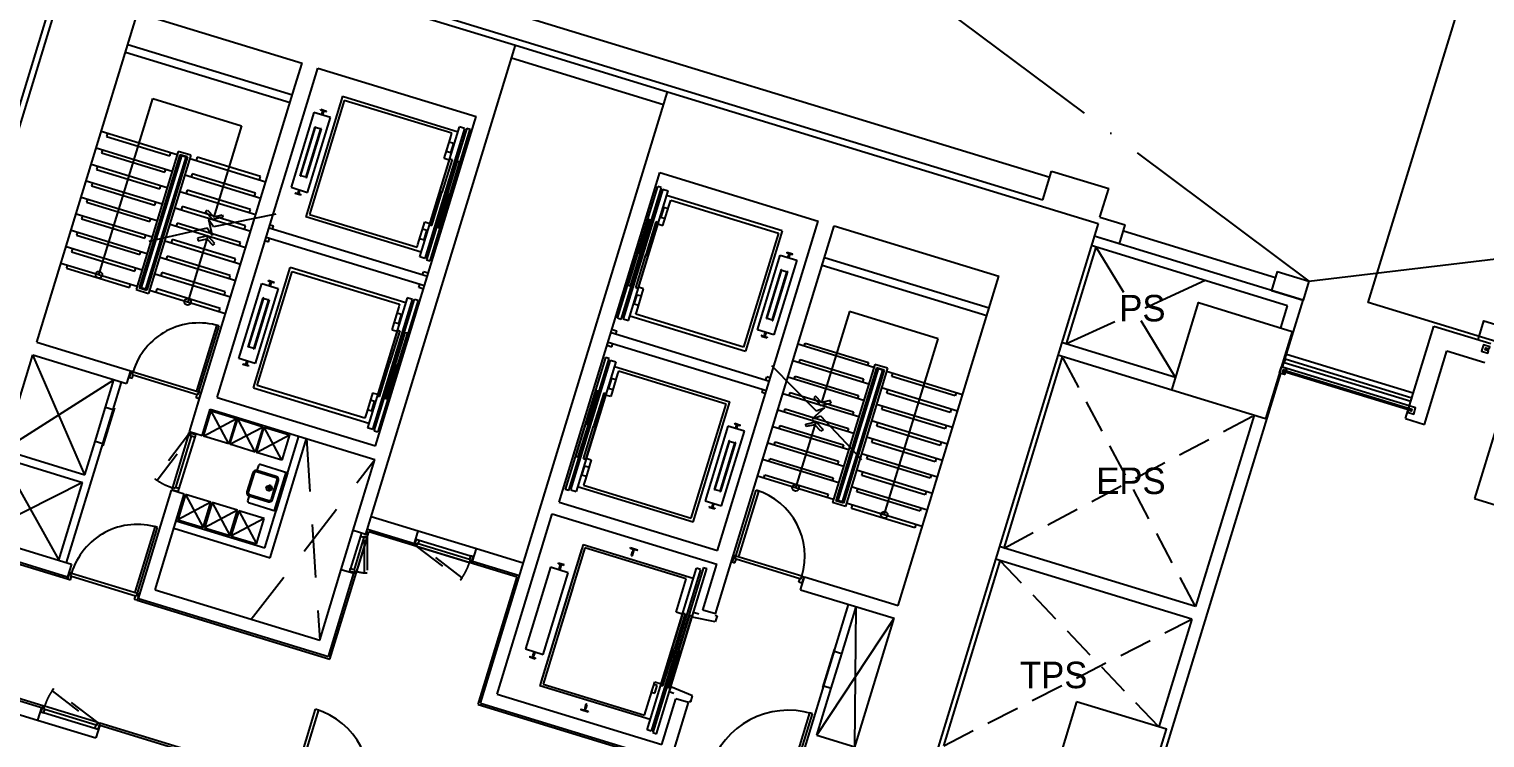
# Model space of a CAD drawing. Header units: millimetres. Extents: x -7448 to 427567, y 91657 to 341328.
# Drawn here: x 336773 to 358755, y 224322 to 235021 of the extents above; entities that cross this region are included whole.
import ezdxf
from ezdxf.enums import TextEntityAlignment as Align

# ---------------------------------------------------------------- set-up
doc = ezdxf.new("R2010")
doc.units = ezdxf.units.MM
doc.header["$LTSCALE"] = 500
doc.header["$MEASUREMENT"] = 0
for name, pattern in [('CEN-1', [24, 20, -2, 0, -2]), ('HID', [2.6, 1.6, -1]), ('HIDDEN', [2, 1, -1]), ('HOON1', [3, 2, -1])]:
    doc.linetypes.add(name, pattern=pattern)
doc.layers.add('e-plan', color=9, linetype='CONTINUOUS')
doc.styles.add('돋움', font='Dotum.ttf')

# ---------------------------------------------------------------- blocks, each defined once
blk = doc.blocks.new('2F 코어')
at = {"layer": 'e-plan'}
for p, q in [((-80321, -30755), (-77500, -21527)), ((-77500, -21527), (-70997, -23515)), ((-78224, -27998), (-76703, -23025)), ((-76703, -23025), (-74217, -23785)), ((-76849, -23503), (-74363, -24263)), ((-73253, -30893), (-70997, -23515)), ((-76884, -23618), (-74398, -24378)), ((-74320, -24123), (-74217, -23785)), ((-74084, -24206), (-73978, -23858)), ((-73978, -23858), (-71587, -24589)), ((-75796, -28949), (-74320, -24123)), ((-77284, -26978), (-76471, -24319)), ((-76471, -24319), (-75133, -24729)), ((-75498, -28831), (-74084, -24206)), ((-73607, -24285), (-74163, -26102)), ((-73580, -24346), (-74106, -26067)), ((-73607, -24285), (-71863, -24819)), ((-71954, -24843), (-73580, -24346)), ((-71523, -33445), (-68702, -24216)), ((-68702, -24216), (-62199, -26205)), ((-74038, -24530), (-74383, -25659)), ((-74134, -25735), (-73789, -24606)), ((-73789, -24606), (-74038, -24530)), ((-73937, -24492), (-73935, -24486)), ((-73850, -24512), (-73935, -24486)), ((-73903, -24507), (-73935, -24495)), ((-73918, -24555), (-73909, -24526)), ((-73917, -24557), (-73918, -24555)), ((-73904, -24561), (-73917, -24557)), ((-73909, -24526), (-73905, -24523)), ((-73905, -24523), (-73901, -24511)), ((-73904, -24561), (-73903, -24560)), ((-73903, -24507), (-73901, -24511)), ((-73903, -24560), (-73894, -24530)), ((-73896, -24526), (-73892, -24514)), ((-73894, -24530), (-73896, -24526)), ((-73888, -24512), (-73892, -24514)), ((-73854, -24519), (-73888, -24512)), ((-73851, -24518), (-73850, -24512)), ((-73107, -29562), (-71587, -24589)), ((-77250, -24813), (-76102, -25164)), ((-75133, -24729), (-75552, -26102)), ((-74247, -25489), (-74020, -24747)), ((-74240, -25491), (-74013, -24749)), ((-74159, -25516), (-73932, -24774)), ((-74152, -25518), (-73925, -24776)), ((-74013, -24749), (-74020, -24747)), ((-73935, -24781), (-74015, -24757)), ((-73925, -24776), (-73932, -24774)), ((-72440, -26707), (-71841, -24747)), ((-71763, -24771), (-72362, -26731)), ((-71730, -24765), (-72338, -26754)), ((-72285, -26770), (-71677, -24781)), ((-71763, -24771), (-71841, -24747)), ((-71730, -24765), (-71677, -24781)), ((-77154, -24843), (-77169, -24890)), ((-77169, -24890), (-76213, -25183)), ((-72071, -25225), (-71982, -24934)), ((-71994, -24974), (-71930, -24994)), ((-71982, -24934), (-71954, -24843)), ((-71930, -24994), (-71974, -25137)), ((-77326, -25062), (-76178, -25413)), ((-77230, -25091), (-77245, -25139)), ((-77245, -25139), (-76289, -25431)), ((-76088, -25116), (-76725, -27201)), ((-76061, -25166), (-76675, -27175)), ((-76040, -25183), (-76648, -27172)), ((-75973, -25204), (-76581, -27193)), ((-75946, -25201), (-76560, -27210)), ((-75896, -25175), (-76534, -27260)), ((-76213, -25183), (-76198, -25135)), ((-75896, -25175), (-76088, -25116)), ((-76040, -25183), (-76064, -25176)), ((-75946, -25201), (-76061, -25166)), ((-75973, -25204), (-76040, -25183)), ((-75949, -25211), (-75973, -25204)), ((-75911, -25223), (-74764, -25574)), ((-75801, -25204), (-75815, -25252)), ((-74845, -25496), (-75801, -25204)), ((-72136, -25728), (-71984, -25231)), ((-71953, -25241), (-72105, -25737)), ((-71995, -25249), (-72071, -25225)), ((-71974, -25137), (-72038, -25118)), ((-72021, -25763), (-71869, -25266)), ((-71839, -25276), (-71990, -25772)), ((-71984, -25231), (-71953, -25241)), ((-71869, -25266), (-71839, -25276)), ((-77402, -25311), (-76254, -25661)), ((-77306, -25340), (-77321, -25388)), ((-77321, -25388), (-76365, -25680)), ((-76289, -25431), (-76274, -25384)), ((-76140, -25425), (-76116, -25432)), ((-76049, -25452), (-76025, -25460)), ((-75987, -25471), (-74840, -25822)), ((-75877, -25453), (-75891, -25501)), ((-74921, -25745), (-75877, -25453)), ((-74859, -25544), (-74845, -25496)), ((-74240, -25491), (-74247, -25489)), ((-74157, -25508), (-74237, -25483)), ((-70334, -30410), (-68814, -25437)), ((-68814, -25437), (-66423, -26168)), ((-77478, -25559), (-76330, -25910)), ((-77382, -25588), (-77397, -25636)), ((-77397, -25636), (-76441, -25929)), ((-76365, -25680), (-76350, -25632)), ((-76216, -25673), (-76192, -25680)), ((-76125, -25701), (-76101, -25708)), ((-75953, -25701), (-75967, -25749)), ((-74997, -25994), (-75953, -25701)), ((-74383, -25659), (-74134, -25735)), ((-74269, -25705), (-74278, -25734)), ((-74268, -25704), (-74269, -25705)), ((-74255, -25708), (-74268, -25704)), ((-74254, -25709), (-74263, -25739)), ((-74255, -25708), (-74254, -25709)), ((-74152, -25518), (-74159, -25516)), ((-69455, -27636), (-68846, -25647)), ((-68794, -25663), (-69402, -27652)), ((-68769, -25686), (-69369, -27646)), ((-69290, -27670), (-68691, -25710)), ((-68794, -25663), (-68846, -25647)), ((-68769, -25686), (-68691, -25710)), ((-77554, -25808), (-76406, -26159)), ((-77458, -25837), (-77473, -25885)), ((-77473, -25885), (-76517, -26177)), ((-76441, -25929), (-76426, -25881)), ((-76292, -25922), (-76268, -25929)), ((-76063, -25720), (-74916, -26071)), ((-74935, -25793), (-74921, -25745)), ((-74320, -25747), (-74322, -25752)), ((-74237, -25778), (-74322, -25752)), ((-74284, -25753), (-74317, -25745)), ((-74284, -25753), (-74280, -25751)), ((-74276, -25738), (-74280, -25751)), ((-74278, -25734), (-74276, -25738)), ((-74267, -25741), (-74271, -25753)), ((-74269, -25757), (-74271, -25753)), ((-74237, -25770), (-74269, -25757)), ((-74263, -25739), (-74267, -25741)), ((-74235, -25773), (-74237, -25778)), ((-72136, -25729), (-72288, -26226)), ((-72257, -26235), (-72106, -25739)), ((-72022, -25765), (-72173, -26261)), ((-72143, -26270), (-71991, -25774)), ((-72105, -25737), (-72136, -25728)), ((-72106, -25739), (-72136, -25729)), ((-71991, -25774), (-72022, -25765)), ((-71990, -25772), (-72021, -25763)), ((-66969, -26315), (-68713, -25782)), ((-68679, -25944), (-68651, -25853)), ((-68651, -25853), (-67025, -26350)), ((-77630, -26057), (-76482, -26407)), ((-77534, -26086), (-77549, -26134)), ((-77549, -26134), (-76593, -26426)), ((-76517, -26177), (-76502, -26130)), ((-76201, -25950), (-76177, -25957)), ((-76139, -25969), (-74992, -26319)), ((-76029, -25950), (-76044, -25998)), ((-75073, -26242), (-76029, -25950)), ((-75676, -26029), (-75644, -26004)), ((-75565, -26144), (-75676, -26029)), ((-75644, -26004), (-75552, -26102)), ((-75553, -26253), (-75630, -26143)), ((-75630, -26143), (-75574, -26386)), ((-75413, -26110), (-75565, -26144)), ((-74615, -26062), (-75553, -26253)), ((-75552, -26102), (-75422, -26072)), ((-75422, -26072), (-75413, -26110)), ((-75011, -26042), (-74997, -25994)), ((-72419, -26636), (-74163, -26102)), ((-74106, -26067), (-72480, -26564)), ((-68989, -26147), (-69141, -26643)), ((-69110, -26653), (-68958, -26156)), ((-68958, -26156), (-68989, -26147)), ((-68755, -25965), (-68799, -26108)), ((-68799, -26108), (-68735, -26128)), ((-68768, -26235), (-68679, -25944)), ((-68691, -25984), (-68755, -25965)), ((-77706, -26305), (-76558, -26656)), ((-77610, -26334), (-77625, -26382)), ((-75651, -26276), (-76532, -26479)), ((-76368, -26170), (-76344, -26178)), ((-76277, -26198), (-76253, -26206)), ((-76215, -26217), (-75068, -26568)), ((-76105, -26199), (-76120, -26246)), ((-75149, -26491), (-76105, -26199)), ((-75574, -26386), (-75651, -26276)), ((-75087, -26290), (-75073, -26242)), ((-72325, -27004), (-74716, -26273)), ((-74701, -26225), (-74648, -26241)), ((-74663, -26289), (-74648, -26241)), ((-72468, -26524), (-72363, -26182)), ((-72332, -26309), (-72396, -26289)), ((-72376, -26452), (-72332, -26309)), ((-72363, -26182), (-72287, -26205)), ((-72288, -26226), (-72257, -26235)), ((-72173, -26261), (-72143, -26270)), ((-68874, -26182), (-69026, -26678)), ((-68995, -26688), (-68843, -26191)), ((-68843, -26191), (-68874, -26182)), ((-68845, -26212), (-68768, -26235)), ((-67943, -31141), (-66423, -26168)), ((-67763, -31405), (-66184, -26241)), ((-67025, -26350), (-67552, -28071)), ((-66969, -26315), (-67524, -28132)), ((-66184, -26241), (-63697, -27001)), ((-62199, -26205), (-65020, -35433)), ((-77782, -26554), (-76634, -26905)), ((-77686, -26583), (-77701, -26631)), ((-77625, -26382), (-76669, -26675)), ((-76593, -26426), (-76578, -26378)), ((-76444, -26419), (-76420, -26426)), ((-76353, -26447), (-76329, -26454)), ((-76291, -26466), (-75144, -26817)), ((-76181, -26447), (-76196, -26495)), ((-75225, -26740), (-76181, -26447)), ((-75641, -26393), (-75945, -27387)), ((-75641, -26393), (-75797, -26426)), ((-75797, -26426), (-75785, -26465)), ((-75785, -26465), (-75654, -26435)), ((-75654, -26435), (-75563, -26533)), ((-75535, -26506), (-75641, -26393)), ((-75563, -26533), (-75535, -26506)), ((-75163, -26539), (-75149, -26491)), ((-74774, -26464), (-74722, -26480)), ((-72369, -27147), (-74760, -26416)), ((-74722, -26480), (-74707, -26433)), ((-72480, -26564), (-72468, -26524)), ((-72440, -26433), (-72376, -26452)), ((-77858, -26802), (-76710, -27153)), ((-77701, -26631), (-76745, -26923)), ((-76669, -26675), (-76654, -26627)), ((-76520, -26668), (-76496, -26675)), ((-76429, -26695), (-76405, -26703)), ((-76367, -26714), (-75220, -27065)), ((-76257, -26696), (-76272, -26744)), ((-75301, -26988), (-76257, -26696)), ((-75239, -26787), (-75225, -26740)), ((-72362, -26731), (-72440, -26707)), ((-72338, -26754), (-72285, -26770)), ((-69293, -27141), (-69141, -26645)), ((-69111, -26655), (-69262, -27151)), ((-69178, -27177), (-69026, -26680)), ((-68996, -26690), (-69148, -27186)), ((-69141, -26643), (-69110, -26653)), ((-69141, -26645), (-69111, -26655)), ((-69026, -26678), (-68995, -26688)), ((-69026, -26680), (-68996, -26690)), ((-67342, -27811), (-66997, -26683)), ((-66749, -26759), (-67094, -27887)), ((-66997, -26683), (-66749, -26759)), ((-66896, -26644), (-66895, -26639)), ((-66895, -26639), (-66810, -26665)), ((-66895, -26647), (-66863, -26660)), ((-66878, -26708), (-66868, -26678)), ((-66877, -26709), (-66878, -26708)), ((-66877, -26709), (-66863, -26713)), ((-66868, -26678), (-66864, -26676)), ((-66864, -26676), (-66861, -26664)), ((-66863, -26660), (-66861, -26664)), ((-66863, -26713), (-66862, -26712)), ((-66862, -26712), (-66853, -26683)), ((-66855, -26679), (-66852, -26667)), ((-66853, -26683), (-66855, -26679)), ((-66848, -26664), (-66852, -26667)), ((-66848, -26664), (-66814, -26672)), ((-66811, -26670), (-66810, -26665)), ((-66330, -26719), (-63844, -27479)), ((-77762, -26832), (-77777, -26880)), ((-77777, -26880), (-76821, -27172)), ((-76745, -26923), (-76730, -26875)), ((-76596, -26916), (-76572, -26924)), ((-76505, -26944), (-76481, -26951)), ((-76443, -26963), (-75296, -27314)), ((-76333, -26945), (-76348, -26992)), ((-75377, -27237), (-76333, -26945)), ((-75315, -27036), (-75301, -26988)), ((-74952, -28684), (-74397, -26867)), ((-74896, -28649), (-74369, -26928)), ((-72652, -27401), (-74397, -26867)), ((-74369, -26928), (-72744, -27425)), ((-72397, -26982), (-72382, -26934)), ((-72311, -26956), (-72382, -26934)), ((-67207, -27641), (-66980, -26899)), ((-67199, -27644), (-66972, -26901)), ((-67119, -27668), (-66892, -26926)), ((-67111, -27670), (-66884, -26928)), ((-66980, -26899), (-66972, -26901)), ((-66975, -26909), (-66894, -26934)), ((-66892, -26926), (-66884, -26928)), ((-66365, -26834), (-63879, -27594)), ((-65218, -31974), (-63697, -27001)), ((-76821, -27172), (-76806, -27124)), ((-76725, -27201), (-76534, -27260)), ((-76675, -27175), (-76560, -27210)), ((-76672, -27165), (-76648, -27172)), ((-76648, -27172), (-76581, -27193)), ((-76581, -27193), (-76557, -27200)), ((-76519, -27212), (-75372, -27563)), ((-76409, -27193), (-76424, -27241)), ((-75453, -27486), (-76409, -27193)), ((-75391, -27285), (-75377, -27237)), ((-75172, -28241), (-74827, -27112)), ((-74579, -27188), (-74924, -28317)), ((-74827, -27112), (-74579, -27188)), ((-74726, -27074), (-74724, -27068)), ((-74639, -27094), (-74724, -27068)), ((-74693, -27089), (-74724, -27077)), ((-74707, -27137), (-74698, -27108)), ((-74707, -27139), (-74707, -27137)), ((-74693, -27143), (-74707, -27139)), ((-74698, -27108), (-74694, -27105)), ((-74694, -27105), (-74690, -27093)), ((-74693, -27089), (-74690, -27093)), ((-74693, -27143), (-74692, -27142)), ((-74692, -27142), (-74683, -27112)), ((-74685, -27108), (-74681, -27096)), ((-74683, -27112), (-74685, -27108)), ((-74677, -27094), (-74681, -27096)), ((-74644, -27101), (-74677, -27094)), ((-74641, -27100), (-74639, -27094)), ((-72455, -27173), (-72441, -27125)), ((-72384, -27195), (-72455, -27173)), ((-69262, -27151), (-69293, -27141)), ((-69148, -27186), (-69178, -27177)), ((-69165, -27534), (-69060, -27192)), ((-69060, -27192), (-69137, -27168)), ((-74810, -27329), (-75037, -28071)), ((-74802, -27331), (-75029, -28073)), ((-74722, -27356), (-74949, -28098)), ((-74714, -27358), (-74941, -28100)), ((-74802, -27331), (-74810, -27329)), ((-74724, -27363), (-74804, -27339)), ((-74714, -27358), (-74722, -27356)), ((-72631, -27329), (-73230, -29289)), ((-73151, -29313), (-72552, -27353)), ((-73127, -29336), (-72519, -27347)), ((-72466, -27363), (-73075, -29352)), ((-72756, -27465), (-72861, -27808)), ((-72744, -27425), (-72756, -27465)), ((-72552, -27353), (-72631, -27329)), ((-72519, -27347), (-72466, -27363)), ((-69201, -27423), (-69157, -27280)), ((-69137, -27443), (-69201, -27423)), ((-69157, -27280), (-69093, -27299)), ((-75467, -27533), (-75453, -27486)), ((-72784, -27556), (-72720, -27576)), ((-72720, -27576), (-72764, -27720)), ((-69402, -27652), (-69455, -27636)), ((-69369, -27646), (-69290, -27670)), ((-69268, -27599), (-67524, -28132)), ((-69177, -27574), (-69165, -27534)), ((-67552, -28071), (-69177, -27574)), ((-67207, -27641), (-67199, -27644)), ((-67197, -27636), (-67117, -27660)), ((-67119, -27668), (-67111, -27670)), ((-65952, -27535), (-66372, -28908)), ((-64613, -27945), (-65952, -27535)), ((-75512, -27750), (-75808, -28715)), ((-75775, -28746), (-75471, -27752)), ((-75510, -27740), (-75512, -27750)), ((-75471, -27752), (-75510, -27740)), ((-72925, -28310), (-72773, -27813)), ((-72743, -27823), (-72895, -28319)), ((-72861, -27808), (-72784, -27831)), ((-72764, -27720), (-72828, -27700)), ((-72810, -28345), (-72659, -27848)), ((-72628, -27858), (-72780, -28354)), ((-72773, -27813), (-72743, -27823)), ((-72659, -27848), (-72628, -27858)), ((-69552, -27852), (-67161, -28583)), ((-69537, -27804), (-69466, -27826)), ((-69480, -27874), (-69466, -27826)), ((-67094, -27887), (-67342, -27811)), ((-67280, -27899), (-67282, -27905)), ((-67282, -27905), (-67197, -27931)), ((-67277, -27898), (-67244, -27905)), ((-67244, -27905), (-67240, -27903)), ((-67236, -27891), (-67240, -27903)), ((-67229, -27857), (-67238, -27887)), ((-67238, -27887), (-67236, -27891)), ((-67227, -27894), (-67231, -27906)), ((-67228, -27910), (-67231, -27906)), ((-67228, -27857), (-67229, -27857)), ((-67228, -27857), (-67214, -27861)), ((-67228, -27910), (-67196, -27922)), ((-67223, -27892), (-67227, -27894)), ((-67214, -27862), (-67223, -27892)), ((-67214, -27861), (-67214, -27862)), ((-78224, -27998), (-76808, -28431)), ((-75029, -28073), (-75037, -28071)), ((-74946, -28090), (-75027, -28065)), ((-74941, -28100), (-74949, -28098)), ((-69610, -28043), (-69539, -28065)), ((-69596, -27995), (-67205, -28726)), ((-69539, -28065), (-69524, -28017)), ((-67195, -27925), (-67197, -27931)), ((-65583, -28380), (-66731, -28029)), ((-66635, -28059), (-66620, -28011)), ((-66620, -28011), (-65664, -28303)), ((-65426, -30603), (-64613, -27945)), ((-79115, -30915), (-78282, -28189)), ((-77496, -29998), (-78282, -28189)), ((-78282, -28189), (-76867, -28622)), ((-74924, -28317), (-75172, -28241)), ((-75110, -28329), (-75111, -28334)), ((-75026, -28360), (-75111, -28334)), ((-75073, -28335), (-75107, -28327)), ((-75073, -28335), (-75069, -28333)), ((-75066, -28320), (-75069, -28333)), ((-75059, -28287), (-75068, -28316)), ((-75068, -28316), (-75066, -28320)), ((-75057, -28323), (-75060, -28335)), ((-75058, -28339), (-75060, -28335)), ((-75057, -28286), (-75059, -28287)), ((-75026, -28352), (-75058, -28339)), ((-75044, -28290), (-75057, -28286)), ((-75052, -28321), (-75057, -28323)), ((-75043, -28291), (-75052, -28321)), ((-75044, -28290), (-75043, -28291)), ((-75025, -28355), (-75026, -28360)), ((-72926, -28311), (-73077, -28808)), ((-73047, -28817), (-72895, -28321)), ((-72811, -28347), (-72963, -28843)), ((-72932, -28852), (-72780, -28356)), ((-72895, -28321), (-72926, -28311)), ((-72895, -28319), (-72925, -28310)), ((-72780, -28356), (-72811, -28347)), ((-72780, -28354), (-72810, -28345)), ((-69636, -28229), (-70244, -30218)), ((-70191, -30234), (-69583, -28245)), ((-70158, -30228), (-69559, -28268)), ((-69480, -28292), (-70080, -30252)), ((-69583, -28245), (-69636, -28229)), ((-69559, -28268), (-69480, -28292)), ((-67127, -28351), (-66456, -29035)), ((-65659, -28629), (-66807, -28278)), ((-66711, -28307), (-66696, -28259)), ((-66696, -28259), (-65740, -28552)), ((-65568, -28332), (-66206, -30417)), ((-65664, -28303), (-65679, -28351)), ((-65377, -28391), (-65568, -28332)), ((-78721, -29624), (-77058, -28563)), ((-77185, -28979), (-77058, -28563)), ((-76808, -28431), (-76867, -28622)), ((-76799, -28433), (-76828, -28529)), ((-76828, -28529), (-76785, -28542)), ((-76770, -28442), (-76799, -28433)), ((-76785, -28542), (-76769, -28490)), ((-76783, -28485), (-76770, -28442)), ((-76769, -28490), (-76783, -28485)), ((-76770, -28442), (-75775, -28746)), ((-76769, -28490), (-75803, -28785)), ((-69545, -28547), (-69589, -28690)), ((-69453, -28475), (-69557, -28817)), ((-69481, -28566), (-69545, -28547)), ((-69502, -28364), (-67758, -28897)), ((-69441, -28435), (-69453, -28475)), ((-67815, -28932), (-69441, -28435)), ((-67214, -28567), (-67199, -28519)), ((-67147, -28535), (-67199, -28519)), ((-65735, -28878), (-66883, -28527)), ((-66787, -28556), (-66772, -28508)), ((-66772, -28508), (-65816, -28801)), ((-65542, -28382), (-66156, -30391)), ((-65521, -28399), (-66129, -30388)), ((-65454, -28420), (-66062, -30409)), ((-65427, -28417), (-66041, -30426)), ((-65377, -28391), (-66014, -30476)), ((-65740, -28552), (-65755, -28600)), ((-65521, -28399), (-65545, -28392)), ((-65427, -28417), (-65542, -28382)), ((-65454, -28420), (-65521, -28399)), ((-65430, -28427), (-65454, -28420)), ((-64244, -28790), (-65392, -28439)), ((-65311, -28516), (-65296, -28468)), ((-64354, -28808), (-65311, -28516)), ((-77070, -29014), (-76943, -28598)), ((-75819, -28838), (-75803, -28785)), ((-75808, -28715), (-75814, -28735)), ((-75814, -28735), (-75775, -28746)), ((-75803, -28785), (-75789, -28789)), ((-75789, -28789), (-75775, -28746)), ((-75747, -28755), (-75776, -28851)), ((-75775, -28746), (-75747, -28755)), ((-74952, -28684), (-73208, -29218)), ((-73270, -29146), (-74896, -28649)), ((-73153, -28764), (-73242, -29055)), ((-73076, -28787), (-73153, -28764)), ((-69778, -28729), (-69930, -29225)), ((-69899, -29235), (-69748, -28738)), ((-69663, -28764), (-69815, -29260)), ((-69785, -29270), (-69633, -28773)), ((-69748, -28738), (-69778, -28729)), ((-69633, -28773), (-69663, -28764)), ((-69557, -28817), (-69634, -28794)), ((-69589, -28690), (-69525, -28710)), ((-67272, -28758), (-67258, -28710)), ((-67220, -28774), (-67272, -28758)), ((-65811, -29126), (-66959, -28775)), ((-66863, -28805), (-66848, -28757)), ((-66848, -28757), (-65892, -29049)), ((-65597, -28648), (-65621, -28641)), ((-65506, -28676), (-65530, -28668)), ((-64320, -29038), (-65468, -28687)), ((-65387, -28764), (-65372, -28717)), ((-64430, -29057), (-65387, -28764)), ((-64340, -28760), (-64354, -28808)), ((-77343, -29496), (-77185, -28979)), ((-77237, -29560), (-77062, -28986)), ((-77052, -28989), (-77227, -29562)), ((-77185, -28979), (-77070, -29014)), ((-77062, -28986), (-77052, -28989)), ((-75918, -29351), (-75796, -28949)), ((-75776, -28851), (-75819, -28838)), ((-75727, -29409), (-75604, -29008)), ((-75604, -29008), (-73118, -29768)), ((-75498, -28831), (-73107, -29562)), ((-73230, -29015), (-73166, -29034)), ((-73122, -28891), (-73186, -28871)), ((-73166, -29034), (-73122, -28891)), ((-73077, -28808), (-73047, -28817)), ((-72963, -28843), (-72932, -28852)), ((-68341, -30653), (-67815, -28932)), ((-68314, -30714), (-67758, -28897)), ((-66939, -29053), (-66924, -29005)), ((-66924, -29005), (-65968, -29298)), ((-66330, -28986), (-66513, -29156)), ((-66464, -28811), (-66492, -28837)), ((-66492, -28837), (-66385, -28951)), ((-66372, -28908), (-66464, -28811)), ((-66456, -29035), (-66330, -28986)), ((-66385, -28951), (-66229, -28918)), ((-66241, -28879), (-66372, -28908)), ((-66229, -28918), (-66241, -28879)), ((-65816, -28801), (-65831, -28848)), ((-65673, -28897), (-65697, -28889)), ((-65582, -28924), (-65606, -28917)), ((-64396, -29287), (-65544, -28936)), ((-65463, -29013), (-65448, -28965)), ((-64506, -29305), (-65463, -29013)), ((-64416, -29009), (-64430, -29057)), ((-75708, -29415), (-75591, -29033)), ((-75708, -29415), (-75209, -29150)), ((-75325, -29532), (-75591, -29033)), ((-75591, -29033), (-75209, -29150)), ((-75209, -29150), (-75325, -29532)), ((-75306, -29538), (-75189, -29156)), ((-74924, -29655), (-75189, -29156)), ((-75189, -29156), (-74807, -29272)), ((-73242, -29055), (-73270, -29146)), ((-70082, -29723), (-69931, -29227)), ((-69931, -29227), (-69900, -29237)), ((-69930, -29225), (-69899, -29235)), ((-67686, -29226), (-67684, -29221)), ((-67684, -29221), (-67599, -29247)), ((-67684, -29229), (-67652, -29242)), ((-65887, -29375), (-67035, -29024)), ((-66461, -29199), (-66765, -30194)), ((-66613, -29234), (-66461, -29199)), ((-66604, -29271), (-66613, -29234)), ((-66513, -29156), (-66388, -29108)), ((-66461, -29199), (-66350, -29314)), ((-66388, -29108), (-65771, -29769)), ((-65892, -29049), (-65907, -29097)), ((-65749, -29145), (-65773, -29138)), ((-65658, -29173), (-65682, -29166)), ((-64472, -29536), (-65620, -29185)), ((-65539, -29262), (-65524, -29214)), ((-75930, -29389), (-76176, -30192)), ((-75891, -29417), (-76128, -30191)), ((-75839, -29433), (-76076, -30207)), ((-75930, -29389), (-75921, -29360)), ((-75887, -29402), (-75930, -29389)), ((-75921, -29360), (-75826, -29390)), ((-75727, -29409), (-75918, -29351)), ((-75891, -29417), (-75887, -29402)), ((-75839, -29433), (-75891, -29417)), ((-75834, -29418), (-75839, -29433)), ((-75826, -29390), (-75834, -29418)), ((-75834, -29418), (-75834, -29418)), ((-75325, -29532), (-75708, -29415)), ((-75306, -29538), (-74807, -29272)), ((-74807, -29272), (-74924, -29655)), ((-74905, -29661), (-74788, -29278)), ((-74905, -29661), (-74405, -29395)), ((-74522, -29778), (-74788, -29278)), ((-74788, -29278), (-74405, -29395)), ((-74780, -31100), (-74266, -29417)), ((-74700, -31250), (-74151, -29452)), ((-74405, -29395), (-74522, -29778)), ((-73151, -29313), (-73230, -29289)), ((-73127, -29336), (-73075, -29352)), ((-69900, -29237), (-70052, -29733)), ((-69968, -29759), (-69816, -29262)), ((-69785, -29272), (-69937, -29768)), ((-69816, -29262), (-69785, -29272)), ((-69815, -29260), (-69785, -29270)), ((-67787, -29265), (-68132, -30393)), ((-67883, -30469), (-67538, -29341)), ((-67538, -29341), (-67787, -29265)), ((-67667, -29290), (-67658, -29260)), ((-67666, -29291), (-67667, -29290)), ((-67666, -29291), (-67653, -29295)), ((-67658, -29260), (-67654, -29258)), ((-67654, -29258), (-67650, -29246)), ((-67653, -29295), (-67652, -29294)), ((-67652, -29242), (-67650, -29246)), ((-67652, -29294), (-67643, -29265)), ((-67645, -29261), (-67641, -29249)), ((-67643, -29265), (-67645, -29261)), ((-67637, -29246), (-67641, -29249)), ((-67637, -29246), (-67604, -29254)), ((-67601, -29252), (-67599, -29247)), ((-65963, -29623), (-67111, -29273)), ((-67015, -29302), (-67000, -29254)), ((-67000, -29254), (-66044, -29546)), ((-66474, -29242), (-66604, -29271)), ((-66382, -29339), (-66474, -29242)), ((-66350, -29314), (-66382, -29339)), ((-65968, -29298), (-65983, -29346)), ((-65825, -29394), (-65849, -29387)), ((-65734, -29422), (-65758, -29414)), ((-64548, -29784), (-65696, -29433)), ((-64582, -29554), (-65539, -29262)), ((-64492, -29258), (-64506, -29305)), ((-78721, -29624), (-77496, -29998)), ((-77776, -31324), (-77228, -29531)), ((-77496, -29998), (-77343, -29496)), ((-77228, -29531), (-77343, -29496)), ((-77227, -29562), (-77237, -29560)), ((-74924, -29655), (-75306, -29538)), ((-74522, -29778), (-74905, -29661)), ((-67769, -29481), (-67996, -30223)), ((-67762, -29483), (-67989, -30226)), ((-67681, -29508), (-67908, -30250)), ((-67674, -29510), (-67901, -30252)), ((-67769, -29481), (-67762, -29483)), ((-67764, -29491), (-67684, -29516)), ((-67681, -29508), (-67674, -29510)), ((-66039, -29872), (-67187, -29521)), ((-67091, -29551), (-67076, -29503)), ((-67076, -29503), (-66120, -29795)), ((-66044, -29546), (-66059, -29594)), ((-65901, -29642), (-65925, -29635)), ((-65810, -29670), (-65834, -29663)), ((-65615, -29510), (-65600, -29463)), ((-64658, -29803), (-65615, -29510)), ((-64568, -29506), (-64582, -29554)), ((-78756, -29738), (-77891, -31289)), ((-78756, -29738), (-77532, -30113)), ((-74876, -29858), (-74899, -29934)), ((-74435, -29972), (-74851, -29845)), ((-73444, -30834), (-73118, -29768)), ((-70052, -29733), (-70082, -29723)), ((-69991, -30005), (-69947, -29862)), ((-69937, -29768), (-69968, -29759)), ((-69947, -29862), (-69883, -29881)), ((-69850, -29774), (-69939, -30065)), ((-69926, -29750), (-69850, -29774)), ((-66115, -30121), (-67263, -29770)), ((-67167, -29799), (-67152, -29751)), ((-67152, -29751), (-66196, -30044)), ((-66120, -29795), (-66135, -29843)), ((-65977, -29891), (-66001, -29884)), ((-64624, -30033), (-65772, -29682)), ((-65691, -29759), (-65676, -29711)), ((-64735, -30051), (-65691, -29759)), ((-64644, -29755), (-64658, -29803)), ((-77532, -30113), (-79115, -30915)), ((-77891, -31289), (-77532, -30113)), ((-74962, -29968), (-75050, -30254)), ((-74943, -29973), (-75030, -30260)), ((-74614, -30043), (-74905, -29953)), ((-74608, -30023), (-74899, -29934)), ((-74464, -29963), (-74639, -30537)), ((-74638, -30224), (-74594, -30080)), ((-74618, -30229), (-74575, -30086)), ((-74611, -30546), (-74435, -29972)), ((-69927, -30025), (-69991, -30005)), ((-69939, -30065), (-69967, -30156)), ((-66191, -30369), (-67339, -30019)), ((-67243, -30048), (-67228, -30000)), ((-67228, -30000), (-66272, -30292)), ((-66196, -30044), (-66211, -30092)), ((-65886, -29919), (-65910, -29912)), ((-64700, -30281), (-65848, -29931)), ((-65767, -30008), (-65752, -29960)), ((-64811, -30300), (-65767, -30008)), ((-64720, -30004), (-64735, -30051)), ((-76687, -31866), (-76187, -30231)), ((-76438, -31733), (-75996, -30289)), ((-75996, -30289), (-76187, -30231)), ((-76176, -30192), (-76184, -30221)), ((-76184, -30221), (-76089, -30250)), ((-76133, -30206), (-76176, -30192)), ((-76128, -30191), (-76133, -30206)), ((-76076, -30207), (-76128, -30191)), ((-75977, -30295), (-76094, -30678)), ((-76089, -30250), (-76080, -30222)), ((-76080, -30222), (-76076, -30207)), ((-76080, -30222), (-76080, -30222)), ((-75977, -30295), (-75711, -30795)), ((-75594, -30412), (-75977, -30295)), ((-75016, -30317), (-75040, -30393)), ((-75016, -30317), (-74725, -30406)), ((-75011, -30298), (-74719, -30387)), ((-74661, -30216), (-74768, -30184)), ((-74697, -30146), (-74729, -30251)), ((-74681, -30367), (-74638, -30224)), ((-74662, -30373), (-74618, -30229)), ((-70191, -30234), (-70244, -30218)), ((-70158, -30228), (-70080, -30252)), ((-68314, -30714), (-70058, -30181)), ((-69967, -30156), (-68341, -30653)), ((-67996, -30223), (-67989, -30226)), ((-67986, -30218), (-67906, -30242)), ((-67908, -30250), (-67901, -30252)), ((-67666, -31226), (-67362, -30231)), ((-67327, -30252), (-67622, -31218)), ((-67362, -30231), (-67324, -30243)), ((-67324, -30243), (-67327, -30252)), ((-66272, -30292), (-66287, -30340)), ((-66053, -30140), (-66077, -30132)), ((-65962, -30168), (-65986, -30160)), ((-64776, -30530), (-65924, -30179)), ((-65843, -30256), (-65828, -30208)), ((-64887, -30549), (-65843, -30256)), ((-64796, -30252), (-64811, -30300)), ((-75594, -30412), (-76094, -30678)), ((-75711, -30795), (-75594, -30412)), ((-75575, -30418), (-75692, -30800)), ((-75193, -30535), (-75692, -30800)), ((-75575, -30418), (-75310, -30917)), ((-75193, -30535), (-75575, -30418)), ((-75310, -30917), (-75193, -30535)), ((-75174, -30541), (-75291, -30923)), ((-75174, -30541), (-74908, -31040)), ((-74791, -30658), (-75174, -30541)), ((-75026, -30418), (-74611, -30546)), ((-70334, -30410), (-67943, -31141)), ((-68132, -30393), (-67883, -30469)), ((-68069, -30481), (-68071, -30487)), ((-68071, -30487), (-67986, -30513)), ((-68066, -30480), (-68033, -30487)), ((-68033, -30487), (-68029, -30485)), ((-68025, -30473), (-68029, -30485)), ((-68018, -30439), (-68027, -30469)), ((-68027, -30469), (-68025, -30473)), ((-68016, -30476), (-68020, -30488)), ((-68018, -30492), (-68020, -30488)), ((-68017, -30439), (-68018, -30439)), ((-68018, -30492), (-67986, -30504)), ((-68017, -30439), (-68004, -30443)), ((-68012, -30474), (-68016, -30476)), ((-68003, -30444), (-68012, -30474)), ((-68004, -30443), (-68003, -30444)), ((-67984, -30507), (-67986, -30513)), ((-66014, -30476), (-66206, -30417)), ((-66041, -30426), (-66156, -30391)), ((-66129, -30388), (-66153, -30381)), ((-66062, -30409), (-66129, -30388)), ((-66038, -30416), (-66062, -30409)), ((-64852, -30779), (-66000, -30428)), ((-65919, -30505), (-65904, -30457)), ((-64963, -30797), (-65919, -30505)), ((-64872, -30501), (-64887, -30549)), ((-76119, -30691), (-74780, -31100)), ((-76094, -30678), (-75711, -30795)), ((-74791, -30658), (-75291, -30923)), ((-74908, -31040), (-74791, -30658)), ((-71274, -33312), (-70440, -30587)), ((-70440, -30587), (-67954, -31347)), ((-64948, -30749), (-64963, -30797)), ((-80130, -30813), (-77758, -31539)), ((-80110, -30851), (-77758, -31570)), ((-79115, -30915), (-77700, -31347)), ((-76442, -30791), (-76738, -31757)), ((-76705, -31787), (-76401, -30793)), ((-76439, -30781), (-76442, -30791)), ((-76401, -30793), (-76439, -30781)), ((-76154, -30806), (-74700, -31250)), ((-75692, -30800), (-75310, -30917)), ((-75291, -30923), (-74908, -31040)), ((-73798, -32781), (-73227, -30911)), ((-73625, -31427), (-73444, -30834)), ((-73336, -30925), (-73485, -31413)), ((-73444, -30834), (-73253, -30893)), ((-73283, -30941), (-73432, -31429)), ((-73236, -30940), (-73394, -31456)), ((-73331, -30910), (-73336, -30925)), ((-73336, -30925), (-73283, -30941)), ((-73323, -30882), (-73331, -30910)), ((-73331, -30910), (-73331, -30910)), ((-73227, -30911), (-73323, -30882)), ((-73283, -30941), (-73279, -30927)), ((-73279, -30927), (-73236, -30940)), ((-73236, -30940), (-73227, -30911)), ((-73227, -30911), (-73210, -30856)), ((-73210, -30856), (-70972, -31541)), ((-72522, -31067), (-72492, -30971)), ((-72492, -30971), (-72464, -30980)), ((-72449, -30985), (-72466, -31037)), ((-72464, -30844), (-71584, -31113)), ((-72464, -30980), (-72464, -30980)), ((-72464, -30980), (-72449, -30985)), ((-72449, -30985), (-71675, -31221)), ((-72493, -31076), (-72522, -31067)), ((-72480, -31033), (-72493, -31076)), ((-72493, -31076), (-71690, -31321)), ((-72466, -31037), (-72480, -31033)), ((-72466, -31037), (-71691, -31274)), ((-69975, -31052), (-70628, -33186)), ((-69997, -31124), (-70606, -33115)), ((-69948, -31103), (-70576, -33159)), ((-69975, -31052), (-68310, -31561)), ((-69975, -31052), (-68310, -31561)), ((-68418, -31571), (-69948, -31103)), ((-69261, -31103), (-69260, -31098)), ((-69261, -31103), (-69260, -31098)), ((-69260, -31098), (-69151, -31131)), ((-69260, -31098), (-69151, -31131)), ((-69260, -31106), (-69216, -31122)), ((-69260, -31106), (-69216, -31122)), ((-69244, -31214), (-69228, -31161)), ((-69244, -31214), (-69228, -31161)), ((-69229, -31219), (-69212, -31165)), ((-69229, -31219), (-69212, -31165)), ((-69228, -31161), (-69224, -31159)), ((-69228, -31161), (-69224, -31159)), ((-69224, -31159), (-69214, -31126)), ((-69224, -31159), (-69214, -31126)), ((-69216, -31122), (-69214, -31126)), ((-69216, -31122), (-69214, -31126)), ((-69215, -31161), (-69205, -31129)), ((-69215, -31161), (-69205, -31129)), ((-69212, -31165), (-69215, -31161)), ((-69212, -31165), (-69215, -31161)), ((-69201, -31127), (-69205, -31129)), ((-69201, -31127), (-69205, -31129)), ((-69201, -31127), (-69155, -31138)), ((-69201, -31127), (-69155, -31138)), ((-69152, -31136), (-69151, -31131)), ((-69152, -31136), (-69151, -31131)), ((-77700, -31347), (-77758, -31539)), ((-73951, -32493), (-73625, -31427)), ((-73625, -31427), (-73434, -31486)), ((-73498, -31456), (-73489, -31427)), ((-73489, -31427), (-73485, -31413)), ((-73489, -31427), (-73489, -31427)), ((-73485, -31413), (-73432, -31429)), ((-73432, -31429), (-73437, -31443)), ((-71675, -31221), (-71691, -31274)), ((-71691, -31274), (-71677, -31278)), ((-71677, -31278), (-71690, -31321)), ((-71690, -31321), (-71661, -31330)), ((-71660, -31226), (-71675, -31221)), ((-71661, -31330), (-71632, -31234)), ((-71632, -31234), (-71660, -31226)), ((-71660, -31226), (-71660, -31226)), ((-70466, -31395), (-70843, -32627)), ((-70466, -31395), (-70843, -32627)), ((-70200, -31477), (-70466, -31395)), ((-70200, -31477), (-70466, -31395)), ((-70348, -31334), (-70347, -31328)), ((-70348, -31334), (-70347, -31328)), ((-70347, -31328), (-70261, -31354)), ((-70347, -31328), (-70261, -31354)), ((-70347, -31337), (-70315, -31349)), ((-70347, -31337), (-70315, -31349)), ((-70337, -31423), (-70320, -31368)), ((-70337, -31423), (-70320, -31368)), ((-70337, -31424), (-70337, -31423)), ((-70337, -31424), (-70337, -31423)), ((-70337, -31424), (-70323, -31429)), ((-70337, -31424), (-70323, -31429)), ((-70323, -31429), (-70322, -31428)), ((-70323, -31429), (-70322, -31428)), ((-70322, -31428), (-70305, -31372)), ((-70322, -31428), (-70305, -31372)), ((-70320, -31368), (-70316, -31366)), ((-70320, -31368), (-70316, -31366)), ((-70316, -31366), (-70313, -31353)), ((-70316, -31366), (-70313, -31353)), ((-70315, -31349), (-70313, -31353)), ((-70315, -31349), (-70313, -31353)), ((-70307, -31368), (-70304, -31356)), ((-70307, -31368), (-70304, -31356)), ((-70305, -31372), (-70307, -31368)), ((-70305, -31372), (-70307, -31368)), ((-70300, -31354), (-70304, -31356)), ((-70300, -31354), (-70304, -31356)), ((-70300, -31354), (-70266, -31361)), ((-70300, -31354), (-70266, -31361)), ((-70263, -31360), (-70261, -31354)), ((-70263, -31360), (-70261, -31354)), ((-69243, -31215), (-69244, -31214)), ((-69243, -31215), (-69244, -31214)), ((-69243, -31215), (-69230, -31220)), ((-69243, -31215), (-69230, -31220)), ((-69230, -31220), (-69229, -31219)), ((-69230, -31220), (-69229, -31219)), ((-69009, -33847), (-68264, -31409)), ((-69009, -33847), (-68264, -31409)), ((-68199, -31429), (-68944, -33867)), ((-68199, -31429), (-68944, -33867)), ((-68158, -31399), (-68920, -33890)), ((-68158, -31399), (-68920, -33890)), ((-68867, -33907), (-68106, -31415)), ((-68867, -33907), (-68106, -31415)), ((-68204, -31427), (-68264, -31409)), ((-68199, -31429), (-68264, -31409)), ((-68166, -32040), (-67954, -31347)), ((-68158, -31399), (-68106, -31415)), ((-67975, -32099), (-67763, -31405)), ((-67695, -31217), (-67724, -31312)), ((-67724, -31312), (-67681, -31326)), ((-67666, -31226), (-67695, -31217)), ((-67681, -31326), (-67665, -31273)), ((-67679, -31269), (-67666, -31226)), ((-67665, -31273), (-67679, -31269)), ((-66671, -31530), (-67666, -31226)), ((-67628, -31237), (-67666, -31226)), ((-66699, -31568), (-67665, -31273)), ((-67622, -31218), (-67628, -31237)), ((-77728, -31475), (-77758, -31570)), ((-77758, -31570), (-77715, -31583)), ((-77700, -31483), (-77728, -31475)), ((-77715, -31583), (-77698, -31531)), ((-77713, -31526), (-77700, -31483)), ((-77698, -31531), (-77713, -31526)), ((-77700, -31483), (-76705, -31787)), ((-77698, -31531), (-76733, -31826)), ((-73818, -32743), (-73434, -31486)), ((-73402, -31485), (-73498, -31456)), ((-73437, -31443), (-73394, -31456)), ((-73394, -31456), (-73402, -31485)), ((-71561, -33465), (-70972, -31541)), ((-70576, -32709), (-70200, -31477)), ((-70576, -32709), (-70200, -31477)), ((-68571, -32073), (-68418, -31571)), ((-66715, -31621), (-66699, -31568)), ((-66672, -31634), (-66715, -31621)), ((-66699, -31568), (-66685, -31573)), ((-66692, -31733), (-66633, -31541)), ((-66685, -31573), (-66671, -31530)), ((-66643, -31538), (-66672, -31634)), ((-66671, -31530), (-66643, -31538)), ((-66633, -31541), (-65218, -31974)), ((-76749, -31879), (-76733, -31826)), ((-76738, -31757), (-76743, -31776)), ((-76743, -31776), (-76705, -31787)), ((-76733, -31826), (-76718, -31830)), ((-76718, -31830), (-76705, -31787)), ((-76676, -31796), (-76706, -31892)), ((-76705, -31787), (-76676, -31796)), ((-76687, -31866), (-73818, -32743)), ((-76438, -31733), (-73951, -32493)), ((-70131, -31701), (-70350, -32418)), ((-70131, -31701), (-70350, -32418)), ((-66692, -31733), (-65276, -32165)), ((-76706, -31892), (-76749, -31879)), ((-76706, -31892), (-73798, -32781)), ((-68631, -32629), (-68465, -32085)), ((-68631, -32629), (-68465, -32085)), ((-68476, -32102), (-68571, -32073)), ((-68571, -32073), (-68571, -32073)), ((-68465, -32085), (-68434, -32094)), ((-68465, -32085), (-68434, -32094)), ((-68329, -32147), (-68307, -32074)), ((-68329, -32147), (-68307, -32074)), ((-68307, -32074), (-68229, -32097)), ((-68307, -32074), (-68229, -32097)), ((-67975, -32099), (-68166, -32040)), ((-66183, -32667), (-65965, -31955)), ((-66068, -32702), (-65850, -31990)), ((-65870, -34107), (-65850, -31990)), ((-68434, -32094), (-68601, -32638)), ((-68434, -32094), (-68601, -32638)), ((-68530, -32660), (-68364, -32116)), ((-68530, -32660), (-68364, -32116)), ((-68333, -32125), (-68499, -32669)), ((-68333, -32125), (-68499, -32669)), ((-68364, -32116), (-68333, -32125)), ((-68364, -32116), (-68333, -32125)), ((-67980, -32217), (-68329, -32147)), ((-67980, -32217), (-68329, -32147)), ((-67980, -32118), (-67952, -32126)), ((-67980, -32118), (-67952, -32126)), ((-67952, -32126), (-67980, -32217)), ((-67952, -32126), (-67980, -32217)), ((-66444, -33931), (-65276, -32165)), ((-66110, -34891), (-65276, -32165)), ((-70843, -32627), (-70576, -32709)), ((-70843, -32627), (-70576, -32709)), ((-70779, -32744), (-70781, -32749)), ((-70779, -32744), (-70781, -32749)), ((-70781, -32749), (-70696, -32775)), ((-70781, -32749), (-70696, -32775)), ((-70776, -32742), (-70743, -32750)), ((-70776, -32742), (-70743, -32750)), ((-70743, -32750), (-70739, -32748)), ((-70743, -32750), (-70739, -32748)), ((-70735, -32735), (-70739, -32748)), ((-70735, -32735), (-70739, -32748)), ((-70720, -32676), (-70737, -32731)), ((-70720, -32676), (-70737, -32731)), ((-70737, -32731), (-70735, -32735)), ((-70737, -32731), (-70735, -32735)), ((-70726, -32738), (-70730, -32750)), ((-70726, -32738), (-70730, -32750)), ((-70728, -32754), (-70730, -32750)), ((-70728, -32754), (-70730, -32750)), ((-70722, -32736), (-70726, -32738)), ((-70722, -32736), (-70726, -32738)), ((-70705, -32681), (-70722, -32736)), ((-70705, -32681), (-70722, -32736)), ((-70719, -32675), (-70720, -32676)), ((-70719, -32675), (-70720, -32676)), ((-70719, -32675), (-70706, -32679)), ((-70719, -32675), (-70706, -32679)), ((-70706, -32679), (-70705, -32681)), ((-70706, -32679), (-70705, -32681)), ((-68632, -32631), (-68798, -33175)), ((-68632, -32631), (-68798, -33175)), ((-68768, -33184), (-68601, -32640)), ((-68768, -33184), (-68601, -32640)), ((-68531, -32662), (-68697, -33206)), ((-68531, -32662), (-68697, -33206)), ((-68666, -33215), (-68500, -32671)), ((-68666, -33215), (-68500, -32671)), ((-68601, -32640), (-68632, -32631)), ((-68601, -32640), (-68632, -32631)), ((-68601, -32638), (-68631, -32629)), ((-68601, -32638), (-68631, -32629)), ((-68500, -32671), (-68531, -32662)), ((-68500, -32671), (-68531, -32662)), ((-68499, -32669), (-68530, -32660)), ((-68499, -32669), (-68530, -32660)), ((-66183, -32636), (-66359, -33209)), ((-66349, -33212), (-66174, -32639)), ((-66226, -33219), (-66068, -32702)), ((-66174, -32639), (-66183, -32636)), ((-66068, -32702), (-66183, -32667)), ((-70728, -32754), (-70696, -32767)), ((-70728, -32754), (-70696, -32767)), ((-70694, -32770), (-70696, -32775)), ((-70694, -32770), (-70696, -32775)), ((-68963, -33695), (-70628, -33186)), ((-68963, -33695), (-70628, -33186)), ((-70576, -33159), (-69046, -33627)), ((-69046, -33627), (-68893, -33125)), ((-68906, -33157), (-68944, -33282)), ((-68906, -33157), (-68944, -33282)), ((-68903, -33158), (-68906, -33157)), ((-68903, -33158), (-68906, -33157)), ((-68857, -33178), (-68905, -33163)), ((-68857, -33178), (-68905, -33163)), ((-68893, -33125), (-68893, -33125)), ((-68893, -33125), (-68797, -33154)), ((-68892, -33293), (-68857, -33178)), ((-68892, -33293), (-68857, -33178)), ((-68798, -33175), (-68768, -33184)), ((-68798, -33175), (-68768, -33184)), ((-66798, -34680), (-66340, -33184)), ((-66340, -33184), (-66226, -33219)), ((-78134, -33484), (-78879, -33256)), ((-78879, -33287), (-78152, -33510)), ((-71274, -33312), (-68787, -34072)), ((-68944, -33282), (-68941, -33283)), ((-68944, -33282), (-68941, -33283)), ((-68940, -33278), (-68892, -33293)), ((-68940, -33278), (-68892, -33293)), ((-68787, -34072), (-68575, -33379)), ((-68697, -33206), (-68666, -33215)), ((-68697, -33206), (-68666, -33215)), ((-68651, -33199), (-68673, -33272)), ((-68651, -33199), (-68673, -33272)), ((-68673, -33272), (-68602, -33294)), ((-68673, -33272), (-68602, -33294)), ((-68322, -33336), (-68651, -33199)), ((-68322, -33336), (-68651, -33199)), ((-68384, -33437), (-68575, -33379)), ((-68349, -33427), (-68322, -33336)), ((-68349, -33427), (-68322, -33336)), ((-66444, -33931), (-66226, -33219)), ((-66359, -33209), (-66349, -33212)), ((-78937, -33479), (-78210, -33701)), ((-78152, -33510), (-78210, -33701)), ((-78134, -33484), (-78163, -33579)), ((-78163, -33579), (-78134, -33588)), ((-78105, -33493), (-78134, -33484)), ((-78134, -33588), (-78134, -33588)), ((-78134, -33588), (-78120, -33593)), ((-78120, -33593), (-78104, -33540)), ((-77345, -33829), (-78120, -33593)), ((-78118, -33536), (-78105, -33493)), ((-78104, -33540), (-78118, -33536)), ((-77302, -33738), (-78105, -33493)), ((-77329, -33777), (-78104, -33540)), ((-74351, -34640), (-74014, -33536)), ((-73971, -33549), (-74308, -34653)), ((-74014, -33536), (-73971, -33549)), ((-71561, -33465), (-68075, -34530)), ((-71523, -33445), (-68119, -34486)), ((-70007, -33543), (-70009, -33549)), ((-70007, -33543), (-70009, -33549)), ((-69900, -33582), (-70009, -33549)), ((-69900, -33582), (-70009, -33549)), ((-69959, -33553), (-70004, -33541)), ((-69959, -33553), (-70004, -33541)), ((-69959, -33553), (-69955, -33550)), ((-69959, -33553), (-69955, -33550)), ((-69945, -33518), (-69955, -33550)), ((-69945, -33518), (-69955, -33550)), ((-69931, -33461), (-69947, -33514)), ((-69931, -33461), (-69947, -33514)), ((-69947, -33514), (-69945, -33518)), ((-69947, -33514), (-69945, -33518)), ((-69936, -33521), (-69946, -33553)), ((-69936, -33521), (-69946, -33553)), ((-69944, -33557), (-69946, -33553)), ((-69944, -33557), (-69946, -33553)), ((-69900, -33573), (-69944, -33557)), ((-69900, -33573), (-69944, -33557)), ((-69932, -33519), (-69936, -33521)), ((-69932, -33519), (-69936, -33521)), ((-69916, -33465), (-69932, -33519)), ((-69916, -33465), (-69932, -33519)), ((-69930, -33460), (-69931, -33461)), ((-69930, -33460), (-69931, -33461)), ((-69916, -33464), (-69930, -33460)), ((-69916, -33464), (-69930, -33460)), ((-69916, -33464), (-69916, -33465)), ((-69916, -33464), (-69916, -33465)), ((-69898, -33577), (-69900, -33582)), ((-69898, -33577), (-69900, -33582)), ((-68596, -34131), (-68384, -33437)), ((-68378, -33418), (-68349, -33427)), ((-68378, -33418), (-68349, -33427)), ((-66555, -33594), (-66917, -34780)), ((-66874, -34793), (-66512, -33607)), ((-66512, -33607), (-66555, -33594)), ((-78210, -33701), (-77331, -33970)), ((-77345, -33829), (-77329, -33777)), ((-77331, -33834), (-77345, -33829)), ((-77272, -33779), (-77331, -33970)), ((-77302, -33843), (-77331, -33834)), ((-77331, -33834), (-77331, -33834)), ((-77329, -33777), (-77315, -33781)), ((-77315, -33781), (-77302, -33738)), ((-77302, -33738), (-77273, -33747)), ((-77273, -33747), (-77302, -33843)), ((-74380, -34631), (-77273, -33747)), ((-77272, -33779), (-74403, -34656)), ((-68944, -33867), (-69009, -33847)), ((-68944, -33867), (-69009, -33847)), ((-68920, -33890), (-68867, -33907)), ((-68920, -33890), (-68867, -33907)), ((-66444, -33931), (-65870, -34107))]:
    blk.add_line(p, q, dxfattribs=at)
at = {"layer": 'e-plan', "ltscale": 0.5}
for p, q in [((-70997, -23515), (-68702, -24216)), ((-71056, -23706), (-68760, -24408)), ((-73172, -30628), (-72464, -30844)), ((-73230, -30819), (-72522, -31035)), ((-72522, -31035), (-72464, -30844)), ((-71643, -31304), (-71584, -31113)), ((-71584, -31113), (-70877, -31329)), ((-71643, -31304), (-70935, -31521))]:
    blk.add_line(p, q, dxfattribs=at)
at = {"layer": 'e-plan', "linetype": 'HIDDEN'}
for p, q in [((-75930, -29389), (-76439, -30058)), ((-76406, -30081), (-75899, -29414)), ((-75899, -29414), (-75930, -29389)), ((-76439, -30058), (-76406, -30081)), ((-73276, -30942), (-73236, -30940)), ((-73275, -31481), (-73276, -30942)), ((-73236, -30940), (-73235, -31480)), ((-72468, -31044), (-72493, -31076)), ((-72493, -31076), (-71826, -31586)), ((-71802, -31553), (-72468, -31044)), ((-73235, -31480), (-73275, -31481)), ((-71826, -31586), (-71802, -31553)), ((-77970, -33230), (-77993, -33262)), ((-77993, -33262), (-77326, -33770)), ((-77302, -33738), (-77970, -33230)), ((-77326, -33770), (-77302, -33738))]:
    blk.add_line(p, q, dxfattribs=at)
at = {"layer": 'e-plan', "linetype": 'HID'}
for p, q in [((-74151, -29452), (-73951, -32493)), ((-74984, -32178), (-73118, -29768))]:
    blk.add_line(p, q, dxfattribs=at)
at = {"layer": 'e-plan'}
for centre, radius in [((-77284, -26978), 50), ((-75945, -27387), 50), ((-74714, -30200), 40), ((-66765, -30194), 50), ((-65426, -30603), 50)]:
    blk.add_circle(centre, radius, dxfattribs=at)
for centre, radius, start, end in [((-73934, -24492), 2.5, 163, 249.5907), ((-73854, -24517), 2.5, 256.4093, 343), ((-74318, -25748), 2.5, 76.4093, 163), ((-74238, -25772), 2.5, 343, 69.5907), ((-66894, -26645), 2.5, 163, 249.5907), ((-66814, -26669), 2.5, 256.4093, 343), ((-74724, -27074), 2.5, 163, 249.5907), ((-74643, -27099), 2.5, 256.4093, 343), ((-75775, -28746), 1040, 73, 163), ((-67278, -27900), 2.5, 76.4093, 163), ((-67197, -27925), 2.5, 343, 69.5907), ((-75107, -28330), 2.5, 76.4093, 163), ((-75027, -28354), 2.5, 343, 69.5907), ((-67683, -29227), 2.5, 163, 249.5907), ((-67603, -29251), 2.5, 256.4093, 343), ((-74857, -29864), 20, 73, 163), ((-74914, -29982), 50, 73, 163), ((-74914, -29982), 30, 73, 163), ((-74622, -30071), 30, 343, 73), ((-74622, -30071), 50, 343, 73), ((-75002, -30269), 50, 163, 253), ((-75002, -30269), 30, 163, 253), ((-67666, -31226), 1040, 343, 73), ((-75021, -30399), 20, 163, 253), ((-74710, -30358), 50, 253, 343), ((-74710, -30358), 30, 253, 343), ((-68067, -30482), 2.5, 76.4093, 163), ((-67987, -30507), 2.5, 343, 69.5907), ((-76705, -31787), 1040, 73, 163), ((-69259, -31104), 2.5, 163, 249.5907), ((-69259, -31104), 2.5, 163, 249.5907), ((-69155, -31136), 2.5, 256.4093, 343), ((-69155, -31136), 2.5, 256.4093, 343), ((-70346, -31334), 2.5, 163, 249.5907), ((-70346, -31334), 2.5, 163, 249.5907), ((-70266, -31359), 2.5, 256.4093, 343), ((-70266, -31359), 2.5, 256.4093, 343), ((-70777, -32745), 2.5, 76.4093, 163), ((-70777, -32745), 2.5, 76.4093, 163), ((-70697, -32769), 2.5, 343, 69.5907), ((-70697, -32769), 2.5, 343, 69.5907), ((-74351, -34640), 1155, 343, 73), ((-70005, -33544), 2.5, 76.4093, 163), ((-70005, -33544), 2.5, 76.4093, 163), ((-69901, -33576), 2.5, 343, 69.5907), ((-69901, -33576), 2.5, 343, 69.5907), ((-66874, -34793), 1240, 73.0087, 163)]:
    blk.add_arc(centre, radius, start, end, dxfattribs=at)
at = {"layer": 'e-plan', "linetype": 'HIDDEN'}
for centre, radius, start, end in [((-75930, -29389), 840, 232.7333, 253), ((-72493, -31076), 840, 322.6124, 343), ((-73236, -30940), 540, 253, 270.0611), ((-77302, -33738), 840, 142.7333, 163)]:
    blk.add_arc(centre, radius, start, end, dxfattribs=at)
blk = doc.blocks.new('1~2F TC-140305')
at = {"layer": 'e-plan', "ltscale": 0.5}
for points in [[(-59670, -29153), (-61086, -28720), (-60682, -27400), (-59267, -27833), (-59670, -29153)], [(-62524, -33425), (-62939, -34783), (-61581, -35198), (-61166, -33840), (-62524, -33425)]]:
    blk.add_lwpolyline(points, dxfattribs=at)
blk.add_lwpolyline([(-56515, -30358), (-55415, -30694), (-55079, -29594), (-56179, -29258)], close=True, dxfattribs=at)

msp = doc.modelspace()

# ---------------------------------------------------------------- linework, layer by layer
at = {"layer": 'e-plan', "linetype": 'CEN-1', "ltscale": 0.5}
msp.add_line((334273, 247511), (356098, 231218), dxfattribs=at)
at = {"layer": 'e-plan'}
for p, q in [((352184, 232781), (338891, 236845)), ((355591, 231269), (353296, 231970)), ((352435, 230268), (352883, 231731)), ((355775, 230846), (352811, 231753)), ((356010, 230931), (352855, 231896)), ((353237, 231779), (352855, 231896)), ((355620, 231364), (355532, 231077)), ((356098, 231218), (356010, 230931)), ((355673, 230512), (355775, 230846)), ((355701, 229918), (356010, 230931)), ((357555, 229142), (357982, 230538)), ((357982, 230538), (358842, 230275)), ((354085, 229763), (352363, 230289)), ((357842, 229054), (358181, 230163)), ((358181, 230163), (358755, 229988)), ((351494, 227188), (352377, 230076)), ((354026, 229572), (352305, 230098)), ((357672, 229524), (355759, 230109)), ((353248, 221894), (355672, 229823)), ((357613, 229333), (355701, 229918)), ((357644, 229261), (355702, 229855)), ((357649, 229280), (355708, 229874)), ((357555, 229142), (357842, 229054)), ((354387, 226304), (351422, 227210)), ((350583, 224204), (351436, 226997)), ((354328, 226113), (351364, 227019))]:
    msp.add_line(p, q, dxfattribs=at)
at = {"layer": 'e-plan', "ltscale": 0.5}
for p, q in [((338789, 236510), (352082, 232446)), ((352082, 232446), (352213, 232876)), ((352213, 232876), (353074, 232613)), ((352942, 232183), (353074, 232613)), ((352942, 232183), (353325, 232066)), ((353237, 231779), (353325, 232066)), ((355620, 231364), (356098, 231218)), ((355532, 231077), (356010, 230931))]:
    msp.add_line(p, q, dxfattribs=at)
at = {"layer": 'e-plan', "linetype": 'HOON1', "ltscale": 0.5}
for p, q in [((353831, 224487), (351436, 226997)), ((350583, 224204), (354328, 226113))]:
    msp.add_line(p, q, dxfattribs=at)
at = {"layer": 'e-plan'}
for points in [[(388922, 224392), (378255, 224392), (356992, 230893), (359721, 239783), (379645, 233692), (388922, 233692), (388922, 224392)], [(337458, 236603), (335347, 229699), (333817, 230167), (334174, 231333), (332625, 231807), (332151, 230258), (332553, 230135), (332079, 228586), (330176, 229167), (329369, 226528), (326940, 227271), (325317, 221963)], [(358651, 230333), (358739, 230620), (364842, 228754), (364755, 228467)], [(355722, 229989), (357635, 229405), (357650, 229452), (355737, 230037), (355722, 229989)], [(355270, 229192), (354387, 226304)], [(354328, 226113), (353831, 224487)]]:
    msp.add_lwpolyline(points, dxfattribs=at)
at = {"layer": 'e-plan', "linetype": 'CEN-1', "ltscale": 0.5}
msp.add_lwpolyline([(356098, 231218), (377778, 233792)], dxfattribs=at)
at = {"layer": 'e-plan', "linetype": 'HOON1'}
for points in [[(354085, 229763), (352883, 231731)], [(354532, 231226), (352435, 230268)]]:
    msp.add_lwpolyline(points, dxfattribs=at)
at = {"layer": 'e-plan'}
for points in [[(358722, 230223), (358722, 230223), (358713, 230194), (358713, 230194), (358703, 230160), (358798, 230131), (358809, 230165), (358761, 230179), (358770, 230208), (358817, 230193), (358828, 230227), (358732, 230256)], [(355663, 229862), (355663, 229862), (355671, 229891), (355671, 229891), (355682, 229924), (355758, 229901), (355748, 229867), (355710, 229879), (355701, 229850), (355739, 229839), (355729, 229805), (355652, 229829)], [(357690, 229242), (357690, 229242), (357699, 229270), (357699, 229270), (357709, 229304), (357613, 229333), (357603, 229299), (357651, 229285), (357642, 229256), (357594, 229271), (357584, 229237), (357680, 229208)]]:
    msp.add_lwpolyline(points, close=True, dxfattribs=at)
at = {"layer": 'e-plan', "linetype": 'HOON1', "ltscale": 0.5}
for points in [[(354387, 226304), (352377, 230076)], [(351494, 227188), (355270, 229192)]]:
    msp.add_lwpolyline(points, dxfattribs=at)

# ---------------------------------------------------------------- block references
at = {"layer": 'e-plan'}
for name in ['1~2F TC-140305', '2F 코어']:
    msp.add_blockref(name, (415112, 258292), dxfattribs=at)

# ---------------------------------------------------------------- texts
at = {"layer": 'e-plan', "lineweight": 0, "style": '돋움'}
for s, p in [('PS', (353583, 230809)), ('EPS', (353410, 228203))]:
    msp.add_text(s, height=400, dxfattribs=at).set_placement(p, align=Align.MIDDLE_CENTER)
msp.add_text('TPS', height=400, dxfattribs=at).set_placement((352753, 225072), align=Align.RIGHT)

doc.saveas('drawing.dxf')
